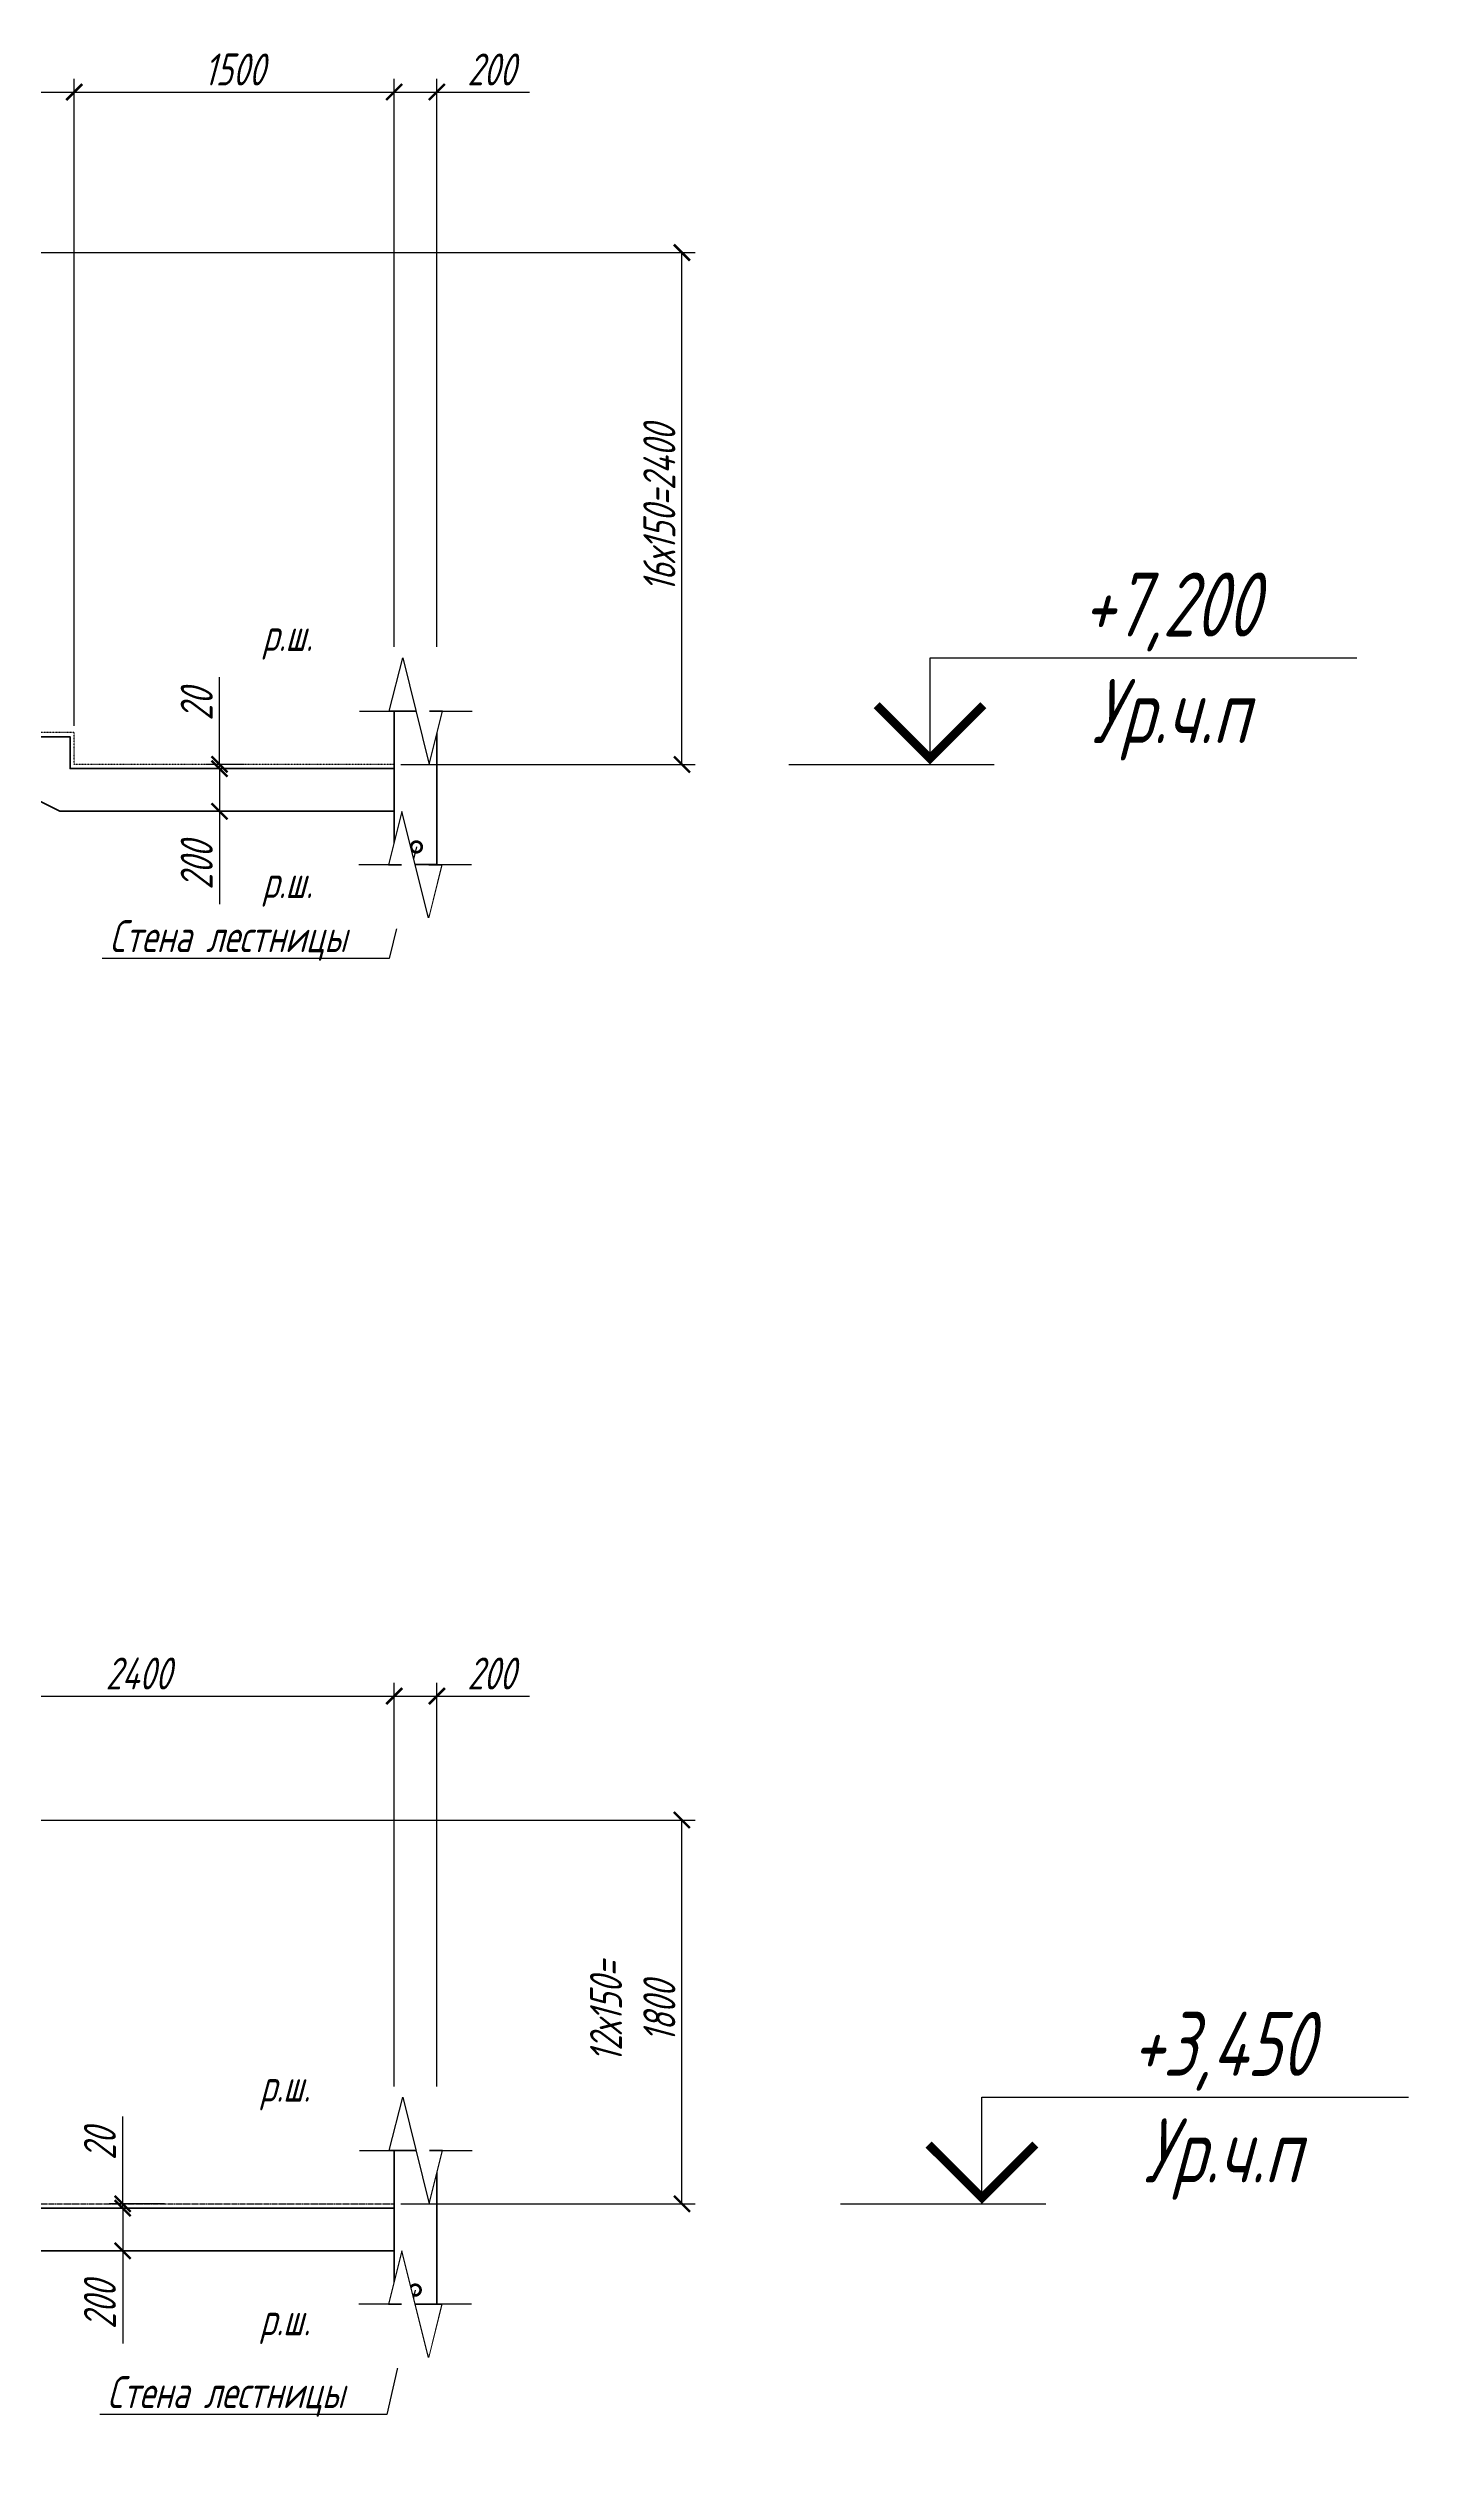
# Model space of a CAD drawing. Header units: millimetres. Extents: x 645 to 249636, y -127504 to 76561.
# Drawn here: x 148209 to 154585, y -37666 to -26303 of the extents above; entities that cross this region are included whole.
import ezdxf
from ezdxf import colors
from ezdxf.entities.mleader import LeaderData, LeaderLine
from ezdxf.enums import TextEntityAlignment as Align
from ezdxf.math import Vec2, Vec3

# ---------------------------------------------------------------- set-up
doc = ezdxf.new("R2010")
doc.units = ezdxf.units.MM
doc.linetypes.add('JIS_02_1.0', pattern=[2, 1, -1])
doc.linetypes.add('Штриховая', pattern=[6, 4, -2])
doc.layers.get('Defpoints').update_dxf_attribs({"color": 8})
for name, color, linetype, lineweight in [('монолит', 5, 'Continuous', 50), ('Обозначение', 94, 'Continuous', 25), ('Обозначения @ 100', 82, 'Continuous', 25), ('Основная', 7, 'Continuous', 60)]:
    doc.layers.add(name, color=color, linetype=linetype, lineweight=lineweight)
doc.layers.add('пол', color=7, linetype='JIS_02_1.0')
doc.styles.get("Standard").update_dxf_attribs({"font": 'simplex.shx', "width": 0.7, "oblique": 15, "height": 3})
doc.dimstyles.new('Default', dxfattribs={"dimtxt": 3, "dimasz": 1.5, "dimexe": 1.25, "dimexo": 0.625, "dimtad": 1, "dimdec": 0, "dimtxsty": 'Standard', "dimblk": 'ARCHTICK', "dimcen": 2.5, "dimadec": 0, "dimazin": 0, "dimtfac": 1, "dimtdec": 0, "dimtmove": 0, "dimatfit": 3, "dimfxl": 1, "dimarcsym": 0})

# ---------------------------------------------------------------- blocks, each defined once
blk = doc.blocks.new('_ArchTick')
at = {"color": 0, "linetype": 'ByBlock', "const_width": 0.15}
blk.add_lwpolyline([(-0.5, -0.5), (0.5, 0.5)], dxfattribs=at)
blk = doc.blocks.new('*D59')
at = {"layer": 'Defpoints', "color": 0, "transparency": 16777216}
for p in [(149830, -26508), (148330, -29511), (149830, -29511)]:
    blk.add_point(p, dxfattribs=at)
at = {"layer": 'Обозначение', "color": 0, "lineweight": -2, "transparency": 16777216}
for p, q in [((148330, -29480), (148330, -26446)), ((149830, -29480), (149830, -26446)), ((148330, -26508), (149830, -26508))]:
    blk.add_line(p, q, dxfattribs=at)
at = {"layer": 'Обозначение', "color": 0, "lineweight": -2, "transparency": 16777216, "xscale": 75, "yscale": 75, "zscale": 75, "rotation": 180}
blk.add_blockref('_ArchTick', (148330, -26508), dxfattribs=at)
at = {"layer": 'Обозначение', "color": 0, "lineweight": -2, "transparency": 16777216, "xscale": 75, "yscale": 75, "zscale": 75}
blk.add_blockref('_ArchTick', (149830, -26508), dxfattribs=at)
at = {"layer": 'Обозначение', "color": 0, "transparency": 16777216, "insert": (149080, -26402), "char_height": 150, "attachment_point": 5}
blk.add_mtext('1500', dxfattribs=at)
blk = doc.blocks.new('*D55')
at = {"layer": 'Defpoints', "color": 0, "transparency": 16777216}
for p in [(148330, -26508), (143830, -27261), (148330, -29511)]:
    blk.add_point(p, dxfattribs=at)
at = {"layer": 'Обозначение', "color": 0, "lineweight": -2, "transparency": 16777216}
for p, q in [((143830, -27230), (143830, -26446)), ((148330, -29480), (148330, -26446)), ((143830, -26508), (148330, -26508))]:
    blk.add_line(p, q, dxfattribs=at)
at = {"layer": 'Обозначение', "color": 0, "lineweight": -2, "transparency": 16777216, "xscale": 75, "yscale": 75, "zscale": 75, "rotation": 180}
blk.add_blockref('_ArchTick', (143830, -26508), dxfattribs=at)
at = {"layer": 'Обозначение', "color": 0, "lineweight": -2, "transparency": 16777216, "xscale": 75, "yscale": 75, "zscale": 75}
blk.add_blockref('_ArchTick', (148330, -26508), dxfattribs=at)
at = {"layer": 'Обозначение', "color": 0, "transparency": 16777216, "insert": (146080, -26402), "char_height": 150, "attachment_point": 5}
blk.add_mtext('15х300=4500', dxfattribs=at)
blk = doc.blocks.new('*D52')
at = {"layer": 'Defpoints', "color": 0, "transparency": 16777216}
for p in [(149830, -34030), (147430, -36281), (149830, -36319)]:
    blk.add_point(p, dxfattribs=at)
at = {"layer": 'Обозначение', "color": 0, "lineweight": -2, "transparency": 16777216}
for p, q in [((147430, -36250), (147430, -33968)), ((149830, -36288), (149830, -33968)), ((147430, -34030), (149830, -34030))]:
    blk.add_line(p, q, dxfattribs=at)
at = {"layer": 'Обозначение', "color": 0, "lineweight": -2, "transparency": 16777216, "xscale": 75, "yscale": 75, "zscale": 75, "rotation": 180}
blk.add_blockref('_ArchTick', (147430, -34030), dxfattribs=at)
at = {"layer": 'Обозначение', "color": 0, "lineweight": -2, "transparency": 16777216, "xscale": 75, "yscale": 75, "zscale": 75}
blk.add_blockref('_ArchTick', (149830, -34030), dxfattribs=at)
at = {"layer": 'Обозначение', "color": 0, "transparency": 16777216, "insert": (148630, -33924), "char_height": 150, "attachment_point": 5}
blk.add_mtext('2400', dxfattribs=at)
blk = doc.blocks.new('*D51')
at = {"layer": 'Defpoints', "color": 0, "transparency": 16777216}
for p in [(144150, -34611), (151179, -34611), (149830, -36411)]:
    blk.add_point(p, dxfattribs=at)
at = {"layer": 'Обозначение', "color": 0, "lineweight": -2, "transparency": 16777216}
for p, q in [((144181, -34611), (151241, -34611)), ((151179, -36411), (151179, -34611)), ((149861, -36411), (151241, -36411))]:
    blk.add_line(p, q, dxfattribs=at)
at = {"layer": 'Обозначение', "color": 0, "lineweight": -2, "transparency": 16777216, "xscale": 75, "yscale": 75, "zscale": 75}
for p, rotation in [((151179, -34611), 90), ((151179, -36411), 270)]:
    blk.add_blockref('_ArchTick', p, dxfattribs=dict(at, rotation=rotation))
at = {"layer": 'Обозначение', "color": 0, "transparency": 16777216, "insert": (150948, -35511), "char_height": 150, "attachment_point": 5, "rotation": 90}
blk.add_mtext('12х150=\\P1800', dxfattribs=at)
blk = doc.blocks.new('*D50')
at = {"layer": 'Defpoints', "color": 0, "transparency": 16777216}
for p in [(143830, -27261), (151179, -27261), (149830, -29661)]:
    blk.add_point(p, dxfattribs=at)
at = {"layer": 'Обозначение', "color": 0, "lineweight": -2, "transparency": 16777216}
for p, q in [((143861, -27261), (151241, -27261)), ((151179, -29661), (151179, -27261)), ((149861, -29661), (151241, -29661))]:
    blk.add_line(p, q, dxfattribs=at)
at = {"layer": 'Обозначение', "color": 0, "lineweight": -2, "transparency": 16777216, "xscale": 75, "yscale": 75, "zscale": 75}
for p, rotation in [((151179, -27261), 90), ((151179, -29661), 270)]:
    blk.add_blockref('_ArchTick', p, dxfattribs=dict(at, rotation=rotation))
at = {"layer": 'Обозначение', "color": 0, "transparency": 16777216, "insert": (151073, -28461), "char_height": 150, "attachment_point": 5, "rotation": 90}
blk.add_mtext('16х150=2400', dxfattribs=at)
blk = doc.blocks.new('*U24')
at = {"color": 0, "linetype": 'ByBlock', "lineweight": -2}
blk.add_line((-3, 0), (-12.63, 0), dxfattribs=at)
blk.add_lwpolyline([(-9.63, 0), (-9.63, 5), (-29.63, 5)], dxfattribs=at)
at = {"color": 0, "linetype": 'ByBlock', "lineweight": -2, "const_width": 0.4}
blk.add_lwpolyline([(-7.13, 2.78), (-9.63, 0.28), (-12.13, 2.78)], dxfattribs=at)
at = {"color": 0, "linetype": 'ByBlock', "lineweight": -2, "oblique": 15}
for tag, p in [('ОТМЕТКА', (-20.88, 7.5)), ('НТЕКСТ', (-20.88, 2.5))]:
    blk.add_attdef(tag, text='', height=3, dxfattribs=at).set_placement(p, align=Align.MIDDLE_CENTER)
blk = doc.blocks.new('*D66')
at = {"layer": 'Defpoints', "color": 0, "transparency": 16777216}
for p in [(149011, -29661), (149160, -29661), (149160, -29681)]:
    blk.add_point(p, dxfattribs=at)
at = {"layer": 'Обозначение', "color": 0, "lineweight": -2, "transparency": 16777216}
for p, q in [((149011, -29661), (149011, -29251)), ((149128, -29661), (148948, -29661)), ((149128, -29681), (148948, -29681)), ((149011, -29681), (149011, -29661)), ((149011, -29681), (149011, -29756))]:
    blk.add_line(p, q, dxfattribs=at)
at = {"layer": 'Обозначение', "color": 0, "lineweight": -2, "transparency": 16777216, "xscale": 75, "yscale": 75, "zscale": 75}
for p, rotation in [((149011, -29661), 270), ((149011, -29681), 90)]:
    blk.add_blockref('_ArchTick', p, dxfattribs=dict(at, rotation=rotation))
at = {"layer": 'Обозначение', "color": 0, "transparency": 16777216, "insert": (148904, -29381), "char_height": 150, "attachment_point": 5, "rotation": 90}
blk.add_mtext('20', dxfattribs=at)
blk = doc.blocks.new('*D67')
at = {"layer": 'Defpoints', "color": 0, "transparency": 16777216}
for p in [(149155, -29681), (149011, -29881), (149155, -29881)]:
    blk.add_point(p, dxfattribs=at)
at = {"layer": 'Обозначение', "color": 0, "lineweight": -2, "transparency": 16777216}
for p, q in [((149124, -29681), (148948, -29681)), ((149011, -29681), (149011, -29881)), ((149124, -29881), (148948, -29881)), ((149011, -29881), (149011, -30316))]:
    blk.add_line(p, q, dxfattribs=at)
at = {"layer": 'Обозначение', "color": 0, "lineweight": -2, "transparency": 16777216, "xscale": 75, "yscale": 75, "zscale": 75}
for p, rotation in [((149011, -29681), 90), ((149011, -29881), 270)]:
    blk.add_blockref('_ArchTick', p, dxfattribs=dict(at, rotation=rotation))
at = {"layer": 'Обозначение', "color": 0, "transparency": 16777216, "insert": (148904, -30136), "char_height": 150, "attachment_point": 5, "rotation": 90}
blk.add_mtext('200', dxfattribs=at)
blk = doc.blocks.new('*D69')
at = {"layer": 'Defpoints', "color": 0, "transparency": 16777216}
for p in [(150030, -26508), (149830, -29411), (150030, -29411)]:
    blk.add_point(p, dxfattribs=at)
at = {"layer": 'Обозначение', "color": 0, "lineweight": -2, "transparency": 16777216}
for p, q in [((149830, -29380), (149830, -26446)), ((150030, -29380), (150030, -26446)), ((149830, -26508), (150030, -26508)), ((150030, -26508), (150465, -26508))]:
    blk.add_line(p, q, dxfattribs=at)
at = {"layer": 'Обозначение', "color": 0, "lineweight": -2, "transparency": 16777216, "xscale": 75, "yscale": 75, "zscale": 75, "rotation": 180}
blk.add_blockref('_ArchTick', (149830, -26508), dxfattribs=at)
at = {"layer": 'Обозначение', "color": 0, "lineweight": -2, "transparency": 16777216, "xscale": 75, "yscale": 75, "zscale": 75}
blk.add_blockref('_ArchTick', (150030, -26508), dxfattribs=at)
at = {"layer": 'Обозначение', "color": 0, "transparency": 16777216, "insert": (150285, -26402), "char_height": 150, "attachment_point": 5}
blk.add_mtext('200', dxfattribs=at)
blk = doc.blocks.new('_DotSmall')
at = {"color": 0, "linetype": 'ByBlock', "const_width": 0.5}
blk.add_lwpolyline([(-0.0625, 0, 1), (0.0625, 0, 1)], format="xyb", close=True, dxfattribs=at)
blk = doc.blocks.new('*D72')
at = {"layer": 'Defpoints', "color": 0, "transparency": 16777216}
for p in [(148557, -36411), (148784, -36411), (148784, -36431)]:
    blk.add_point(p, dxfattribs=at)
at = {"layer": 'Обозначение', "color": 0, "lineweight": -2, "transparency": 16777216}
for p, q in [((148557, -36411), (148557, -36001)), ((148753, -36411), (148494, -36411)), ((148753, -36431), (148494, -36431)), ((148557, -36431), (148557, -36411)), ((148557, -36431), (148557, -36506))]:
    blk.add_line(p, q, dxfattribs=at)
at = {"layer": 'Обозначение', "color": 0, "lineweight": -2, "transparency": 16777216, "xscale": 75, "yscale": 75, "zscale": 75}
for p, rotation in [((148557, -36411), 270), ((148557, -36431), 90)]:
    blk.add_blockref('_ArchTick', p, dxfattribs=dict(at, rotation=rotation))
at = {"layer": 'Обозначение', "color": 0, "transparency": 16777216, "insert": (148450, -36131), "char_height": 150, "attachment_point": 5, "rotation": 90}
blk.add_mtext('20', dxfattribs=at)
blk = doc.blocks.new('*D73')
at = {"layer": 'Defpoints', "color": 0, "transparency": 16777216}
for p in [(148771, -36431), (148557, -36631), (148771, -36631)]:
    blk.add_point(p, dxfattribs=at)
at = {"layer": 'Обозначение', "color": 0, "lineweight": -2, "transparency": 16777216}
for p, q in [((148739, -36431), (148494, -36431)), ((148557, -36431), (148557, -36631)), ((148739, -36631), (148494, -36631)), ((148557, -36631), (148557, -37066))]:
    blk.add_line(p, q, dxfattribs=at)
at = {"layer": 'Обозначение', "color": 0, "lineweight": -2, "transparency": 16777216, "xscale": 75, "yscale": 75, "zscale": 75}
for p, rotation in [((148557, -36431), 90), ((148557, -36631), 270)]:
    blk.add_blockref('_ArchTick', p, dxfattribs=dict(at, rotation=rotation))
at = {"layer": 'Обозначение', "color": 0, "transparency": 16777216, "insert": (148450, -36886), "char_height": 150, "attachment_point": 5, "rotation": 90}
blk.add_mtext('200', dxfattribs=at)
blk = doc.blocks.new('*D74')
at = {"layer": 'Defpoints', "color": 0, "transparency": 16777216}
for p in [(150030, -34030), (149830, -36161), (150030, -36161)]:
    blk.add_point(p, dxfattribs=at)
at = {"layer": 'Обозначение', "color": 0, "lineweight": -2, "transparency": 16777216}
for p, q in [((149830, -36130), (149830, -33968)), ((150030, -36130), (150030, -33968)), ((149830, -34030), (150030, -34030)), ((150030, -34030), (150465, -34030))]:
    blk.add_line(p, q, dxfattribs=at)
at = {"layer": 'Обозначение', "color": 0, "lineweight": -2, "transparency": 16777216, "xscale": 75, "yscale": 75, "zscale": 75, "rotation": 180}
blk.add_blockref('_ArchTick', (149830, -34030), dxfattribs=at)
at = {"layer": 'Обозначение', "color": 0, "lineweight": -2, "transparency": 16777216, "xscale": 75, "yscale": 75, "zscale": 75}
blk.add_blockref('_ArchTick', (150030, -34030), dxfattribs=at)
at = {"layer": 'Обозначение', "color": 0, "transparency": 16777216, "insert": (150285, -33924), "char_height": 150, "attachment_point": 5}
blk.add_mtext('200', dxfattribs=at)
blk = doc.blocks.new('*U124')
at = {"color": 0, "linetype": 'ByBlock', "lineweight": -2}
for points in [[(0, 0.64), (-3, 0.64), (-3, 1.25), (0, 1.25)], [(0, -0.64), (-3, -0.64), (-3, -1.25), (0, -1.25)]]:
    blk.add_wipeout(points, dxfattribs=at)
blk.add_wipeout([(-3, -1.25), (0, -1.25), (-2.5, -0.62), (2.5, 0.62), (0, 1.25), (-3, 1.25)], dxfattribs=at)
at = {"color": 0, "linetype": 'ByBlock', "lineweight": -2, "ltscale": 100}
for points in [[(0, 1.25), (0, 0.64), (0, 2.64)], [(0, -1.25), (-2.5, -0.62), (2.5, 0.62), (0, 1.25)], [(0, -2.64), (0, -0.64), (0, -1.25)]]:
    blk.add_lwpolyline(points, dxfattribs=at)

msp = doc.modelspace()

# ---------------------------------------------------------------- linework, layer by layer
at = {"layer": 'монолит', "ltscale": 5}
for p, q in [((149830.068, -29410.852), (149830.068, -29761.055)), ((149830.068, -36160.783), (149830.068, -36880.783)), ((150030.068, -36160.783), (150030.068, -36880.783))]:
    msp.add_line(p, q, dxfattribs=at)
at = {"layer": 'Основная'}
for points in [[(149830.068, -29410.852), (150030.068, -29410.852), (150030.068, -30130.852), (149830.068, -30130.852)], [(149830.068, -36160.783), (150030.068, -36160.783), (150030.068, -36880.783), (149830.068, -36880.783)]]:
    msp.add_lwpolyline(points, close=True, dxfattribs=at)
at = {"layer": 'Основная', "color": 4}
msp.add_lwpolyline([(147862.855, -29680.783), (148261.916, -29880.314), (149830.068, -29880.783), (149830.068, -29680.783), (148310.068, -29680.783), (148310.068, -29530.783), (148010.068, -29530.783)], dxfattribs=at)
at = {"layer": 'пол'}
msp.add_line((150030.068, -29661.055), (150636.859, -29661.055), dxfattribs=at)
msp.add_lwpolyline([(149830.068, -29660.852), (148329.999, -29660.852), (148329.999, -29510.852), (148029.999, -29510.852)], dxfattribs=at)

# ---------------------------------------------------------------- block references
at = {"layer": 'Обозначение'}
ref = msp.add_blockref('*U24', (151379.417, -29661.055), dxfattribs=dict(at, xscale=-100, yscale=100, zscale=100))
ref.add_attrib('ОТМЕТКА', '+7,200', dxfattribs={"layer": '0', "color": 0, "linetype": 'ByBlock', "lineweight": -2, "height": 300, "oblique": 15, "width": 0.7}).set_placement((153467.684, -28911.055), align=Align.MIDDLE_CENTER)
ref.add_attrib('НТЕКСТ', 'Ур.ч.п', dxfattribs={"layer": '0', "color": 0, "linetype": 'ByBlock', "lineweight": -2, "height": 300, "oblique": 15, "width": 0.7}).set_placement((153467.684, -29411.055), align=Align.MIDDLE_CENTER)
ref = msp.add_blockref('*U24', (151622.095, -36410.783), dxfattribs=dict(at, xscale=-100, yscale=100, zscale=100))
ref.add_attrib('ОТМЕТКА', '+3,450', dxfattribs={"layer": '0', "color": 0, "linetype": 'ByBlock', "lineweight": -2, "height": 300, "oblique": 15, "width": 0.7}).set_placement((153710.361, -35660.783), align=Align.MIDDLE_CENTER)
ref.add_attrib('НТЕКСТ', 'Ур.ч.п', dxfattribs={"layer": '0', "color": 0, "linetype": 'ByBlock', "lineweight": -2, "height": 300, "oblique": 15, "width": 0.7}).set_placement((153710.361, -36160.783), align=Align.MIDDLE_CENTER)

# ---------------------------------------------------------------- texts
at = {"layer": 'Обозначение', "char_height": 150, "width": 243.6856, "attachment_point": 1}
for insert in [(149211.126, -28978.665), (149211.126, -30137.308), (149199.909, -35781.498), (149199.909, -36877.245)]:
    msp.add_mtext('р.ш.', dxfattribs=dict(at, insert=insert))

# ---------------------------------------------------------------- dimensions: what is measured, and where the dimension line sits
at = {"layer": 'Обозначение'}
dim = msp.add_linear_dim(base=(148329.999, -26508.169), p1=(143829.983, -27260.852), p2=(148329.999, -29510.852), text='15х300=<>', dimstyle='Default', dxfattribs=at)
dim.commit()
dim.dimension.update_dxf_attribs({"geometry": '*D55', "text_midpoint": (146079.991, -26508.169), "dimtype": 160})
dim = msp.add_linear_dim(base=(149830.068, -26508.169), p1=(148329.999, -29510.852), p2=(149830.068, -29510.852), dimstyle='Default', dxfattribs=at)
dim.commit()
dim.dimension.update_dxf_attribs({"geometry": '*D59', "text_midpoint": (149080.034, -26508.169), "dimtype": 160})
for base, p1, p2, picture, middle in [((150030.068, -26508.169), (149830.068, -29410.852), (150030.068, -29410.852), '*D69', (150285.087, -26401.919)), ((149830.068, -34030.202), (147429.999, -36280.783), (149830.068, -36318.783), '*D52', (148630.034, -33923.952)), ((150030.068, -34030.202), (149830.068, -36160.783), (150030.068, -36160.783), '*D74', (150285.087, -33923.952))]:
    dim = msp.add_linear_dim(base=base, p1=p1, p2=p2, dimstyle='Default', dxfattribs=at)
    dim.commit()
    dim.dimension.update_dxf_attribs({"geometry": picture, "text_midpoint": middle})
for base, p1, p2, text, picture, middle in [((151178.972, -27260.852), (149830.068, -29661.055), (143829.999, -27260.852), '16х150=<>', '*D50', (151178.972, -28460.954)), ((151178.972, -34610.783), (149830.068, -36410.783), (144149.999, -34610.783), '12х150=\\P<>', '*D51', (151178.972, -35510.783))]:
    dim = msp.add_linear_dim(base=base, p1=p1, p2=p2, angle=90, text=text, dimstyle='Default', dxfattribs=at)
    dim.commit()
    dim.dimension.update_dxf_attribs({"geometry": picture, "text_midpoint": middle, "dimtype": 160})
for base, p1, p2, picture, middle in [((149010.57, -29660.852), (149159.555, -29680.783), (149159.555, -29660.852), '*D66', (148904.32, -29380.834)), ((149010.511, -29880.581), (149155.316, -29680.783), (149155.257, -29880.581), '*D67', (148904.261, -30135.599)), ((148556.582, -36410.783), (148784.03, -36430.783), (148784.03, -36410.783), '*D72', (148450.332, -36130.765)), ((148556.582, -36630.783), (148770.552, -36430.783), (148770.552, -36630.783), '*D73', (148450.332, -36885.801))]:
    dim = msp.add_linear_dim(base=base, p1=p1, p2=p2, angle=90, dimstyle='Default', dxfattribs=at)
    dim.commit()
    dim.dimension.update_dxf_attribs({"geometry": picture, "text_midpoint": middle})

# ---------------------------------------------------------------- leaders
ml = msp.add_multileader_mtext('Standard', dxfattribs=at)
ml.set_content('Стена лестницы', color=256)
ml.set_leader_properties()
ml.set_arrow_properties(name='DOTSMALL')
ml.build(insert=Vec2(0, 0))
ml.multileader.update_dxf_attribs({"text_left_attachment_type": 6, "text_right_attachment_type": 6, "dogleg_length": 2, "arrow_head_size": 100, "scale": 50})
ctx = ml.context
ctx.base_point, ctx.scale, ctx.char_height, ctx.arrow_head_size, ctx.landing_gap_size, ctx.plane_origin = Vec3(148119.677, -30571.295), 50, 150, 100, 100, Vec3(149932.146, -30086.51)
ctx.left_attachment, ctx.right_attachment, ctx.text_align_type = 6, 6, 2
notes = []
notes.append((ctx, [(0, (1, 1, 0), (149806.902, -30571.295), (-1, 0), 100, [(0, [(149934.151, -30047.883)], 0, [])])]))
ctx.mtext.insert, ctx.mtext.alignment, ctx.mtext.flow_direction = Vec3(149606.902, -30391.295), 3, 5
ml = msp.add_multileader_mtext('Standard', dxfattribs=at)
ml.set_content('Стена лестницы', color=256)
ml.set_leader_properties()
ml.set_arrow_properties(name='DOTSMALL')
ml.build(insert=Vec2(0, 0))
ml.multileader.update_dxf_attribs({"text_left_attachment_type": 6, "text_right_attachment_type": 6, "dogleg_length": 2, "arrow_head_size": 100, "scale": 50})
ctx = ml.context
ctx.base_point, ctx.scale, ctx.char_height, ctx.arrow_head_size, ctx.landing_gap_size, ctx.plane_origin = Vec3(148108.673, -37398.956), 50, 150, 100, 100, Vec3(149921.143, -36914.171)
ctx.left_attachment, ctx.right_attachment, ctx.text_align_type = 6, 6, 2
notes.append((ctx, [(0, (1, 1, 0), (149795.898, -37398.956), (-1, 0), 100, [(0, [(149928.543, -36815.244)], 0, [])])]))
ctx.mtext.insert, ctx.mtext.alignment, ctx.mtext.flow_direction = Vec3(149595.898, -37218.956), 3, 5
for ctx, leaders in notes:
    for number, flags, end, landing, length, lines in leaders:
        leader = LeaderData()
        leader.index, (leader.has_last_leader_line, leader.has_dogleg_vector, leader.attachment_direction) = number, flags
        leader.last_leader_point, leader.dogleg_vector, leader.dogleg_length = Vec3(end), Vec3(landing), length
        for number, points, colour, breaks in lines:
            line = LeaderLine()
            line.index, line.vertices, line.color, line.breaks = number, Vec3.list(points), colors.encode_raw_color(colour), breaks
            leader.lines.append(line)
        ctx.leaders.append(leader)

# ---------------------------------------------------------------- next in the draw order: block references
at = {"layer": 'Обозначения @ 100', "ltscale": 100, "xscale": 100, "yscale": 100, "zscale": 100}
for p, rotation in [((149931.747, -29411.055), 270), ((149928.39, -30131.055), 90.00000000000001), ((149931.747, -36160.783), 270), ((149928.39, -36880.783), 90.00000000000001)]:
    msp.add_blockref('*U124', p, dxfattribs=dict(at, rotation=rotation))

# ---------------------------------------------------------------- next in the draw order: linework, layer by layer
at = {"layer": 'Обозначение', "color": 6, "linetype": 'Штриховая'}
msp.add_lwpolyline([(147429.999, -36410.783), (149830.068, -36410.783)], dxfattribs=at)
at = {"layer": 'Основная', "color": 4}
msp.add_lwpolyline([(147409.999, -36430.783), (149830.068, -36430.783), (149830.068, -36630.783), (147362.786, -36630.783)], dxfattribs=at)

doc.saveas('drawing.dxf')
